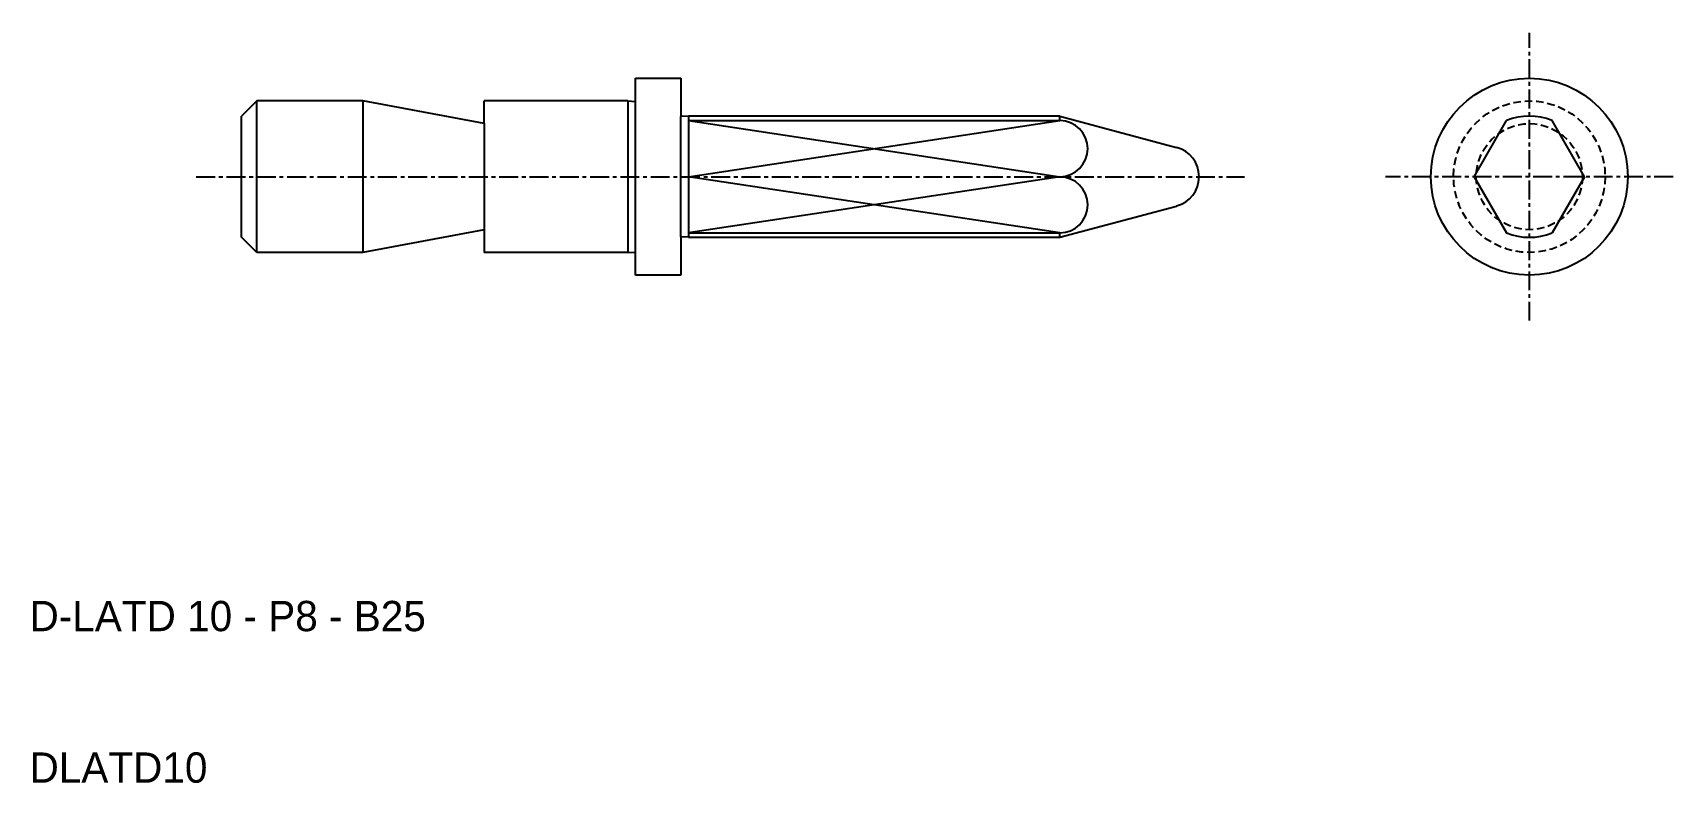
# Model space of a CAD drawing. Extents: x 6 to 114, y 6 to 55.
import ezdxf

# ---------------------------------------------------------------- set-up
doc = ezdxf.new("R2010")
doc.units = 0
doc.linetypes.add('CENTER', pattern=[2, 1.25, -0.25, 0.25, -0.25])
doc.linetypes.add('DASHED', pattern=[0.75, 0.5, -0.25])
doc.layers.get('0').update_dxf_attribs({"linetype": 'CONTINUOUS'})
doc.layers.add('CENTER', color=1, linetype='CENTER')

msp = doc.modelspace()

# ---------------------------------------------------------------- linework, layer by layer
at = {"color": 7, "linetype": 'CONTINUOUS'}
for p, q in [((45.66, 50.65), (45.66, 52.18)), ((45.66, 52.18), (48.66, 52.18)), ((48.66, 52.18), (48.66, 49.65)), ((20.66, 50.68), (19.66, 49.68)), ((27.66, 50.68), (20.66, 50.68)), ((20.66, 40.68), (20.66, 50.68)), ((35.66, 49.18), (27.66, 50.68)), ((27.66, 50.68), (27.66, 40.68)), ((45.16, 50.68), (35.66, 50.68)), ((35.66, 49.18), (35.66, 50.68)), ((45.16, 50.68), (45.16, 40.68)), ((45.16, 50.68), (45.66, 50.65)), ((45.66, 40.7), (45.66, 50.65)), ((19.66, 41.68), (19.66, 49.68)), ((35.66, 49.18), (35.66, 42.18)), ((49.16, 49.68), (48.66, 49.65)), ((48.66, 41.7), (48.66, 49.65)), ((73.66, 49.68), (49.16, 49.68)), ((49.16, 49.68), (49.16, 41.68)), ((49.16, 49.38), (73.66, 49.38)), ((73.66, 49.68), (81.37, 47.61)), ((73.66, 49.38), (73.66, 49.68)), ((101.01, 45.68), (103.16, 49.38)), ((108.3, 45.68), (106.16, 49.38)), ((101.01, 45.68), (103.16, 41.97)), ((108.3, 45.68), (106.16, 41.97)), ((73.66, 41.68), (81.37, 43.74)), ((20.66, 40.68), (19.66, 41.68)), ((35.66, 42.18), (27.66, 40.68)), ((35.66, 42.18), (35.66, 40.68)), ((48.66, 41.7), (48.66, 39.18)), ((49.16, 41.68), (48.66, 41.7)), ((49.16, 41.97), (73.66, 41.97)), ((49.16, 41.68), (73.66, 41.68)), ((73.66, 41.68), (73.66, 41.97)), ((27.66, 40.68), (20.66, 40.68)), ((45.16, 40.68), (35.66, 40.68)), ((45.16, 40.68), (45.66, 40.7)), ((45.66, 39.18), (45.66, 40.7)), ((48.66, 39.18), (45.66, 39.18))]:
    msp.add_line(p, q, dxfattribs=at)
at = {"color": 3, "linetype": 'CONTINUOUS'}
for p, q in [((49.16, 49.38), (73.66, 45.68)), ((49.16, 45.68), (73.66, 49.38)), ((73.66, 45.68), (49.16, 41.97)), ((73.66, 41.97), (49.16, 45.68))]:
    msp.add_line(p, q, dxfattribs=at)
at = {"color": 7, "linetype": 'CONTINUOUS'}
msp.add_circle((104.66, 45.68), 6.5, dxfattribs=at)
at = {"color": 3, "linetype": 'DASHED'}
for radius in [5, 3.5]:
    msp.add_circle((104.66, 45.68), radius, dxfattribs=at)
at = {"color": 3, "linetype": 'CONTINUOUS'}
for centre in [(73.66, 47.53), (73.66, 43.82)]:
    msp.add_arc(centre, 1.85, 270, 90, dxfattribs=at)
at = {"color": 7, "linetype": 'CONTINUOUS'}
for centre, radius, start, end in [((104.66, 45.68), 4, 67.9757, 112.0243), ((80.86, 45.68), 2, 285, 75), ((104.66, 45.68), 4, 247.9757, 292.0243)]:
    msp.add_arc(centre, radius, start, end, dxfattribs=at)
at = {"layer": 'CENTER', "color": 1, "linetype": 'CENTER'}
for p, q in [((104.66, 36.18), (104.66, 55.18)), ((16.66, 45.68), (85.86, 45.68)), ((114.16, 45.68), (95.16, 45.68))]:
    msp.add_line(p, q, dxfattribs=at)

# ---------------------------------------------------------------- texts
at = {"color": 7, "linetype": 'CONTINUOUS'}
for s, p in [('D-LATD 10 - P8 - B25', (5.66, 15.68)), ('DLATD10', (5.66, 5.68))]:
    msp.add_text(s, height=2, dxfattribs=at).set_placement(p)

doc.saveas('drawing.dxf')
